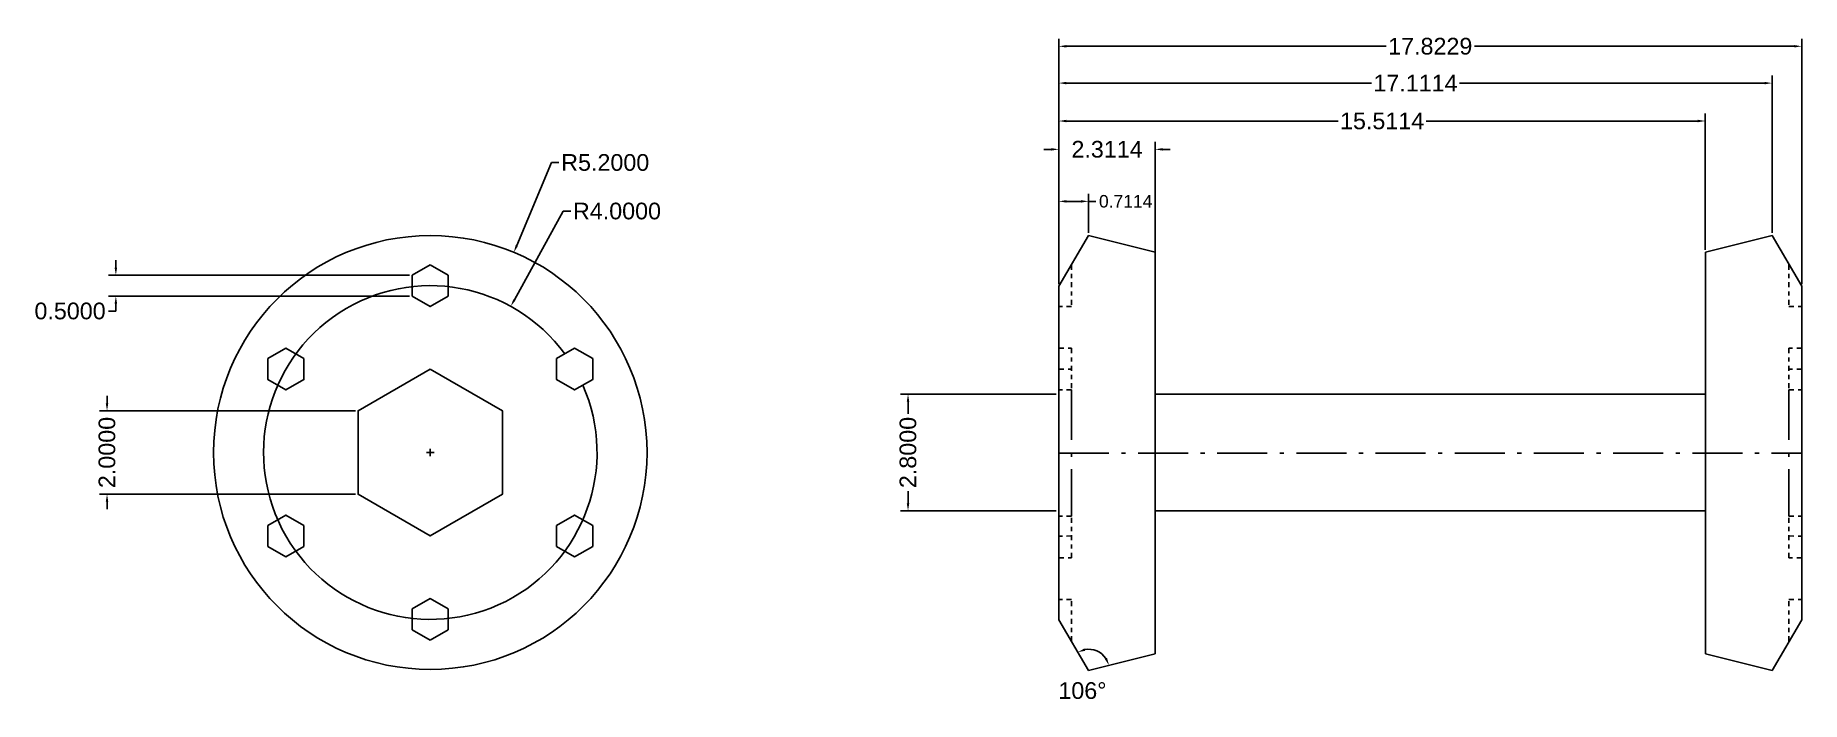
# Model space of a CAD drawing. Header units: centimetres. Extents: x 4.7 to 47.1, y 4.1 to 20.
import ezdxf

# ---------------------------------------------------------------- set-up
doc = ezdxf.new("R2010")
doc.units = ezdxf.units.CM
doc.header["$LTSCALE"] = 0.1
doc.header["$MEASUREMENT"] = 0
doc.linetypes.add('ACAD_ISO10W100', pattern=[18, 12, -3, 0, -3])
for name, color, linetype in [('Capete', 1, 'Continuous'), ('Cotare', 3, 'Continuous'), ('Denivelari', 6, 'Continuous'), ('Linie centrala', 4, 'ACAD_ISO10W100'), ('Trunchi', 2, 'Continuous')]:
    doc.layers.add(name, color=color, linetype=linetype)
doc.styles.get("Standard").update_dxf_attribs({"font": 'arial.ttf'})
doc.dimstyles.new('Proiect', dxfattribs={"dimtxt": 0.4, "dimasz": 0.18, "dimexe": 0.18, "dimexo": 0.0625, "dimgap": 0.09, "dimtad": 0, "dimtoh": 1, "dimdec": 4, "dimzin": 0, "dimdsep": 46, "dimtxsty": 'Standard', "dimcen": 0.09, "dimadec": 0, "dimazin": 0, "dimtfac": 1, "dimtdec": 4, "dimtofl": 0, "dimtmove": 0, "dimatfit": 3, "dimfxl": 1, "dimtolj": 1, "dimtzin": 0, "dimarcsym": 0})

# ---------------------------------------------------------------- blocks, each defined once
blk = doc.blocks.new('*U2')
at = {"layer": 'Denivelari'}
blk.add_lwpolyline([(0, 0.5), (-0.433, 0.25), (-0.433, -0.25), (0, -0.5), (0.433, -0.25), (0.433, 0.25)], close=True, dxfattribs=at)
blk = doc.blocks.new('*U3')
at = {"layer": 'Denivelari', "color": 0, "linetype": 'ByBlock', "lineweight": -2, "transparency": 16777216}
blk.add_blockref('*U2', (19.813, 14.789), dxfattribs=at)
for p, rotation in [((16.349, 12.789), 59.99999999999999), ((23.277, 12.789), 299.9999999999999), ((16.349, 8.789), 120), ((23.277, 8.789), 240), ((19.813, 6.789), 180)]:
    blk.add_blockref('*U2', p, dxfattribs=dict(at, rotation=rotation))
blk = doc.blocks.new('*D10')
at = {"layer": 'Cotare', "color": 0, "lineweight": -2, "transparency": 16777216}
for p, q in [((17.09, 16.99), (16.259, 15.003)), ((17.27, 16.99), (17.09, 16.99)), ((14.093, 10.04), (14.273, 10.04)), ((14.183, 9.95), (14.183, 10.13))]:
    blk.add_line(p, q, dxfattribs=at)
at = {"layer": 'Cotare', "color": 0, "transparency": 16777216}
blk.add_solid([(16.231, 15.015), (16.287, 14.992), (16.189, 14.837)], dxfattribs=at)
at = {"layer": 'Defpoints', "color": 0, "transparency": 16777216}
for p in [(16.189, 14.837), (14.183, 10.04)]:
    blk.add_point(p, dxfattribs=at)
at = {"layer": 'Cotare', "color": 0, "transparency": 16777216, "insert": (18.381, 16.99), "char_height": 0.4, "attachment_point": 5}
blk.add_mtext('\\A1;R5.2000', dxfattribs=at)
blk = doc.blocks.new('*D11')
at = {"layer": 'Cotare', "color": 0, "lineweight": -2, "transparency": 16777216}
for p, q in [((17.372, 15.826), (16.201, 13.701)), ((17.552, 15.826), (17.372, 15.826)), ((14.093, 10.04), (14.273, 10.04)), ((14.183, 9.95), (14.183, 10.13))]:
    blk.add_line(p, q, dxfattribs=at)
at = {"layer": 'Cotare', "color": 0, "transparency": 16777216}
blk.add_solid([(16.175, 13.715), (16.227, 13.686), (16.114, 13.543)], dxfattribs=at)
at = {"layer": 'Defpoints', "color": 0, "transparency": 16777216}
for p in [(16.114, 13.543), (14.183, 10.04)]:
    blk.add_point(p, dxfattribs=at)
at = {"layer": 'Cotare', "color": 0, "transparency": 16777216, "insert": (18.663, 15.826), "char_height": 0.4, "attachment_point": 5}
blk.add_mtext('\\A1;R4.0000', dxfattribs=at)
blk = doc.blocks.new('*D12')
at = {"layer": 'Cotare', "color": 0, "lineweight": -2, "transparency": 16777216}
for p, q in [((12.389, 11.04), (6.247, 11.04)), ((6.427, 11.22), (6.427, 11.4)), ((12.389, 9.04), (6.247, 9.04)), ((6.427, 8.86), (6.427, 8.68))]:
    blk.add_line(p, q, dxfattribs=at)
at = {"layer": 'Cotare', "color": 0, "transparency": 16777216}
for points in [[(6.397, 11.22), (6.457, 11.22), (6.427, 11.04)], [(6.397, 8.86), (6.457, 8.86), (6.427, 9.04)]]:
    blk.add_solid(points, dxfattribs=at)
at = {"layer": 'Defpoints', "color": 0, "transparency": 16777216}
for p in [(12.451, 11.04), (6.427, 9.04), (12.451, 9.04)]:
    blk.add_point(p, dxfattribs=at)
at = {"layer": 'Cotare', "color": 0, "transparency": 16777216, "insert": (6.427, 10.04), "char_height": 0.4, "attachment_point": 5, "rotation": 90}
blk.add_mtext('\\A1;2.0000', dxfattribs=at)
blk = doc.blocks.new('*D13')
at = {"layer": 'Cotare', "color": 0, "lineweight": -2, "transparency": 16777216}
for p, q in [((6.639, 14.47), (6.639, 14.65)), ((13.688, 14.29), (6.459, 14.29)), ((13.688, 13.79), (6.459, 13.79)), ((6.639, 13.61), (6.639, 13.43)), ((6.639, 13.43), (6.459, 13.43))]:
    blk.add_line(p, q, dxfattribs=at)
at = {"layer": 'Cotare', "color": 0, "transparency": 16777216}
for points in [[(6.609, 14.47), (6.669, 14.47), (6.639, 14.29)], [(6.609, 13.61), (6.669, 13.61), (6.639, 13.79)]]:
    blk.add_solid(points, dxfattribs=at)
at = {"layer": 'Defpoints', "color": 0, "transparency": 16777216}
for p in [(13.75, 14.29), (6.639, 13.79), (13.75, 13.79)]:
    blk.add_point(p, dxfattribs=at)
at = {"layer": 'Cotare', "color": 0, "transparency": 16777216, "insert": (5.54, 13.43), "char_height": 0.4, "attachment_point": 5}
blk.add_mtext('\\A1;0.5000', dxfattribs=at)
blk = doc.blocks.new('*D4')
at = {"layer": 'Cotare', "color": 0, "linetype": 'Continuous', "lineweight": -2, "transparency": 16777216}
for p, q in [((29.265, 14.079), (29.265, 19.957)), ((47.088, 14.079), (47.088, 19.957)), ((29.445, 19.777), (37.119, 19.777)), ((46.908, 19.777), (39.234, 19.777))]:
    blk.add_line(p, q, dxfattribs=at)
at = {"layer": 'Cotare', "color": 0, "linetype": 'Continuous', "transparency": 16777216}
for points in [[(29.445, 19.807), (29.445, 19.747), (29.265, 19.777)], [(46.908, 19.807), (46.908, 19.747), (47.088, 19.777)]]:
    blk.add_solid(points, dxfattribs=at)
at = {"layer": 'Defpoints', "color": 0, "linetype": 'Continuous', "transparency": 16777216}
for p in [(47.088, 19.777), (29.265, 14.016), (47.088, 14.016)]:
    blk.add_point(p, dxfattribs=at)
at = {"layer": 'Cotare', "color": 0, "linetype": 'Continuous', "transparency": 16777216, "insert": (38.176, 19.777), "char_height": 0.4, "attachment_point": 5}
blk.add_mtext('\\A1;17.8229', dxfattribs=at)
blk = doc.blocks.new('*D5')
at = {"layer": 'Cotare', "color": 0, "linetype": 'Continuous', "lineweight": -2, "transparency": 16777216}
for p, q in [((29.265, 15.302), (29.265, 19.075)), ((46.376, 15.302), (46.376, 19.075)), ((29.445, 18.895), (36.765, 18.895)), ((46.196, 18.895), (38.877, 18.895))]:
    blk.add_line(p, q, dxfattribs=at)
at = {"layer": 'Cotare', "color": 0, "linetype": 'Continuous', "transparency": 16777216}
for points in [[(29.445, 18.925), (29.445, 18.865), (29.265, 18.895)], [(46.196, 18.925), (46.196, 18.865), (46.376, 18.895)]]:
    blk.add_solid(points, dxfattribs=at)
at = {"layer": 'Defpoints', "color": 0, "linetype": 'Continuous', "transparency": 16777216}
for p in [(29.265, 18.895), (29.265, 15.24), (46.376, 15.24)]:
    blk.add_point(p, dxfattribs=at)
at = {"layer": 'Cotare', "color": 0, "linetype": 'Continuous', "transparency": 16777216, "insert": (37.821, 18.895), "char_height": 0.4, "attachment_point": 5}
blk.add_mtext('\\A1;17.1114', dxfattribs=at)
blk = doc.blocks.new('*D6')
at = {"layer": 'Cotare', "color": 0, "linetype": 'Continuous', "lineweight": -2, "transparency": 16777216}
for p, q in [((29.265, 14.079), (29.265, 18.166)), ((29.445, 17.986), (35.965, 17.986)), ((44.596, 17.986), (38.077, 17.986)), ((44.776, 14.902), (44.776, 18.166))]:
    blk.add_line(p, q, dxfattribs=at)
at = {"layer": 'Cotare', "color": 0, "linetype": 'Continuous', "transparency": 16777216}
for points in [[(29.445, 18.016), (29.445, 17.956), (29.265, 17.986)], [(44.596, 18.016), (44.596, 17.956), (44.776, 17.986)]]:
    blk.add_solid(points, dxfattribs=at)
at = {"layer": 'Defpoints', "color": 0, "linetype": 'Continuous', "transparency": 16777216}
for p in [(44.776, 17.986), (44.776, 14.84), (29.265, 14.016)]:
    blk.add_point(p, dxfattribs=at)
at = {"layer": 'Cotare', "color": 0, "linetype": 'Continuous', "transparency": 16777216, "insert": (37.021, 17.986), "char_height": 0.4, "attachment_point": 5}
blk.add_mtext('\\A1;15.5114', dxfattribs=at)
blk = doc.blocks.new('*D7')
at = {"layer": 'Cotare', "color": 0, "linetype": 'Continuous', "lineweight": -2, "transparency": 16777216}
for p, q in [((29.265, 14.079), (29.265, 17.487)), ((31.576, 14.079), (31.576, 17.487)), ((29.085, 17.307), (28.905, 17.307)), ((31.756, 17.307), (31.936, 17.307))]:
    blk.add_line(p, q, dxfattribs=at)
at = {"layer": 'Cotare', "color": 0, "linetype": 'Continuous', "transparency": 16777216}
for points in [[(29.085, 17.337), (29.085, 17.277), (29.265, 17.307)], [(31.756, 17.337), (31.756, 17.277), (31.576, 17.307)]]:
    blk.add_solid(points, dxfattribs=at)
at = {"layer": 'Defpoints', "color": 0, "linetype": 'Continuous', "transparency": 16777216}
for p in [(31.576, 17.307), (29.265, 14.016), (31.576, 14.016)]:
    blk.add_point(p, dxfattribs=at)
at = {"layer": 'Cotare', "color": 0, "linetype": 'Continuous', "transparency": 16777216, "insert": (30.421, 17.307), "char_height": 0.4, "attachment_point": 5}
blk.add_mtext('\\A1;2.3114', dxfattribs=at)
blk = doc.blocks.new('*D8')
at = {"layer": 'Cotare', "color": 0, "linetype": 'Continuous', "lineweight": -2, "transparency": 16777216}
for p, q in [((29.265, 14.079), (29.265, 16.24)), ((29.976, 15.302), (29.976, 16.24)), ((29.445, 16.06), (29.796, 16.06)), ((29.976, 16.06), (30.156, 16.06))]:
    blk.add_line(p, q, dxfattribs=at)
at = {"layer": 'Cotare', "color": 0, "linetype": 'Continuous', "transparency": 16777216}
for points in [[(29.445, 16.09), (29.445, 16.03), (29.265, 16.06)], [(29.796, 16.09), (29.796, 16.03), (29.976, 16.06)]]:
    blk.add_solid(points, dxfattribs=at)
at = {"layer": 'Defpoints', "color": 0, "linetype": 'Continuous', "transparency": 16777216}
for p in [(29.976, 16.06), (29.976, 15.24), (29.265, 14.016)]:
    blk.add_point(p, dxfattribs=at)
at = {"layer": 'Cotare', "color": 0, "linetype": 'Continuous', "transparency": 16777216, "insert": (30.868, 16.06), "char_height": 0.3, "attachment_point": 5}
blk.add_mtext('\\A1;0.7114', dxfattribs=at)
blk = doc.blocks.new('*D14')
at = {"layer": 'Cotare', "color": 0, "linetype": 'Continuous', "lineweight": -2, "transparency": 16777216}
blk.add_arc((29.976, 4.816), 0.507, 34.4815, 99.9721, dxfattribs=at)
at = {"layer": 'Cotare', "color": 0, "linetype": 'Continuous', "transparency": 16777216}
for points in [[(29.899, 5.287), (29.878, 5.344), (29.719, 5.253)], [(30.422, 5.116), (30.367, 5.091), (30.468, 4.939)]]:
    blk.add_solid(points, dxfattribs=at)
at = {"layer": 'Defpoints', "color": 0, "linetype": 'Continuous', "transparency": 16777216}
for p in [(29.265, 6.028), (30.021, 5.321), (31.576, 5.216), (29.976, 4.816), (29.976, 4.816)]:
    blk.add_point(p, dxfattribs=at)
at = {"layer": 'Cotare', "color": 0, "linetype": 'Continuous', "transparency": 16777216, "insert": (29.831, 4.33), "char_height": 0.4, "attachment_point": 5}
blk.add_mtext('\\A1;106°', dxfattribs=at)
blk = doc.blocks.new('*D9')
at = {"layer": 'Cotare', "color": 0, "linetype": 'Continuous', "lineweight": -2, "transparency": 16777216}
for p, q in [((29.202, 11.44), (25.466, 11.44)), ((25.646, 11.26), (25.646, 10.963)), ((25.646, 8.82), (25.646, 9.117)), ((29.202, 8.64), (25.466, 8.64))]:
    blk.add_line(p, q, dxfattribs=at)
at = {"layer": 'Cotare', "color": 0, "linetype": 'Continuous', "transparency": 16777216}
for points in [[(25.616, 11.26), (25.676, 11.26), (25.646, 11.44)], [(25.616, 8.82), (25.676, 8.82), (25.646, 8.64)]]:
    blk.add_solid(points, dxfattribs=at)
at = {"layer": 'Defpoints', "color": 0, "linetype": 'Continuous', "transparency": 16777216}
for p in [(29.265, 11.44), (25.646, 8.64), (29.265, 8.64)]:
    blk.add_point(p, dxfattribs=at)
at = {"layer": 'Cotare', "color": 0, "linetype": 'Continuous', "transparency": 16777216, "insert": (25.646, 10.04), "char_height": 0.4, "attachment_point": 5, "rotation": 90}
blk.add_mtext('\\A1;2.8000', dxfattribs=at)

msp = doc.modelspace()

# ---------------------------------------------------------------- linework, layer by layer
at = {"layer": 'Capete'}
for p, q in [((29.97625, 15.23968), (29.26483, 14.02793)), ((31.57625, 14.83968), (29.97625, 15.23968)), ((31.57625, 5.21618), (31.57625, 14.83968)), ((44.77625, 14.83968), (46.37625, 15.23968)), ((44.77625, 5.21618), (44.77625, 14.83968)), ((46.37625, 15.23968), (47.08768, 14.02793)), ((29.26483, 6.02793), (29.97625, 4.81618)), ((47.08768, 6.02793), (46.37625, 4.81618)), ((29.97625, 4.81618), (31.57625, 5.21618)), ((46.37625, 4.81618), (44.77625, 5.21618))]:
    msp.add_line(p, q, dxfattribs=at)
at = {"layer": 'Capete', "linetype": 'Continuous'}
for p, q in [((29.26483, 14.02793), (29.26483, 6.02793)), ((47.08768, 14.02793), (47.08768, 6.02793))]:
    msp.add_line(p, q, dxfattribs=at)
at = {"layer": 'Capete'}
msp.add_circle((14.18332, 10.03968), 5.2, dxfattribs=at)
msp.add_arc((14.18332, 10.03968), 4, 36.214629, 23.785371, dxfattribs=at)
at = {"layer": 'Denivelari', "linetype": 'ACAD_ISO10W100', "ltscale": 0.1}
for p, q in [((29.26483, 12.03968), (29.56923, 12.03968)), ((47.08768, 12.03968), (46.78328, 12.03968)), ((29.56923, 8.03968), (29.26483, 8.03381)), ((46.78328, 8.03968), (47.08768, 8.03381))]:
    msp.add_line(p, q, dxfattribs=at)
at = {"layer": 'Denivelari', "linetype": 'ACAD_ISO10W100'}
for p, q in [((29.56923, 11.53968), (29.56923, 8.51618)), ((46.78328, 11.53968), (46.78328, 8.51618))]:
    msp.add_line(p, q, dxfattribs=at)
at = {"layer": 'Denivelari', "linetype": 'ACAD_ISO10W100', "ltscale": 0.1}
for points in [[(29.56923, 14.53968), (29.56923, 13.53968), (29.26483, 13.53968)], [(46.78328, 14.53968), (46.78328, 13.53968), (47.08768, 13.53968)], [(29.26483, 12.53968), (29.56923, 12.53968), (29.56923, 11.53968), (29.26483, 11.53968)], [(47.08768, 12.53968), (46.78328, 12.53968), (46.78328, 11.53968), (47.08768, 11.53968)], [(29.26483, 7.51618), (29.56923, 7.51618), (29.56923, 8.51618), (29.26483, 8.51618)], [(47.08768, 7.51618), (46.78328, 7.51618), (46.78328, 8.51618), (47.08768, 8.51618)], [(29.56923, 5.51618), (29.56923, 6.51618), (29.26483, 6.51618)], [(46.78328, 5.51618), (46.78328, 6.51618), (47.08768, 6.51618)]]:
    msp.add_lwpolyline(points, dxfattribs=at)
at = {"layer": 'Denivelari'}
msp.add_lwpolyline([(14.18332, 12.03968), (12.45127, 11.03968), (12.45127, 9.03968), (14.18332, 8.03968), (15.91537, 9.03968), (15.91537, 11.03968)], close=True, dxfattribs=at)
at = {"layer": 'Linie centrala', "linetype": 'ACAD_ISO10W100'}
msp.add_line((29.26483, 10.02793), (47.08768, 10.02793), dxfattribs=at)
at = {"layer": 'Trunchi'}
for p, q in [((31.57625, 11.43968), (44.77625, 11.43968)), ((31.57625, 8.63968), (44.77625, 8.63968))]:
    msp.add_line(p, q, dxfattribs=at)

# ---------------------------------------------------------------- block references
at = {"layer": 'Denivelari'}
msp.add_blockref('*U3', (-5.62985, -0.74967), dxfattribs=at)

# ---------------------------------------------------------------- dimensions: what is measured, and where the dimension line sits
at = {"layer": 'Cotare', "linetype": 'Continuous'}
for base, p1, p2, picture, middle in [((47.087677, 19.776678), (29.264825, 14.016175), (47.087677, 14.016175), '*D4', (38.176251, 19.776678)), ((29.26483, 18.89477), (46.37625, 15.23968), (29.26483, 15.23968), '*D5', (37.82054, 18.89477)), ((31.57625, 17.30733), (29.26483, 14.01618), (31.57625, 14.01618), '*D7', (30.42054, 17.30733))]:
    dim = msp.add_linear_dim(base=base, p1=p1, p2=p2, dimstyle='Proiect', dxfattribs=at)
    dim.commit()
    dim.dimension.update_dxf_attribs({"geometry": picture, "text_midpoint": middle})
dim = msp.add_linear_dim(base=(44.77625, 17.98585), p1=(29.26483, 14.01618), p2=(44.77625, 14.83968), dimstyle='Proiect', dxfattribs=at)
dim.commit()
dim.dimension.update_dxf_attribs({"geometry": '*D6', "text_midpoint": (37.02054, 17.98585), "dimtype": 160})
at = {"layer": 'Cotare'}
for mpoint, picture, middle in [((16.18942, 14.83714), '*D10', (18.38061, 16.98984)), ((16.11397, 13.54291), '*D11', (18.66305, 15.82572))]:
    dim = msp.add_radius_dim(center=(14.18332, 10.03968), mpoint=mpoint, dimstyle='Proiect', dxfattribs=at)
    dim.commit()
    dim.dimension.update_dxf_attribs({"geometry": picture, "text_midpoint": middle, "dimtype": 164})
at = {"layer": 'Cotare', "linetype": 'Continuous'}
dim = msp.add_linear_dim(base=(29.97625, 16.06009), p1=(29.26483, 14.01618), p2=(29.97625, 15.23968), dimstyle='Proiect', override={"dimtxt": 0.3}, dxfattribs=at)
dim.commit()
dim.dimension.update_dxf_attribs({"geometry": '*D8', "text_midpoint": (30.86835, 16.06009), "dimtype": 160})
at = {"layer": 'Cotare'}
for base, p1, p2, picture, middle in [((6.63931, 13.78968), (13.75031, 14.28968), (13.75031, 13.78968), '*D13', (5.53971, 13.42968)), ((6.42748, 9.03968), (12.45127, 11.03968), (12.45127, 9.03968), '*D12', (6.42748, 10.03968))]:
    dim = msp.add_linear_dim(base=base, p1=p1, p2=p2, angle=90, dimstyle='Proiect', dxfattribs=at)
    dim.commit()
    dim.dimension.update_dxf_attribs({"geometry": picture, "text_midpoint": middle})
at = {"layer": 'Cotare', "linetype": 'Continuous'}
dim = msp.add_linear_dim(base=(25.64569, 8.63968), p1=(29.26483, 11.43968), p2=(29.26483, 8.63968), angle=90, dimstyle='Proiect', dxfattribs=at)
dim.commit()
dim.dimension.update_dxf_attribs({"geometry": '*D9', "text_midpoint": (25.64569, 10.03968)})
dim = msp.add_angular_dim_2l(base=(30.02083, 5.32133), line1=((29.97625, 4.81618), (31.57625, 5.21618)), line2=((29.26483, 6.02793), (29.97625, 4.81618)), dimstyle='Proiect', dxfattribs=at)
dim.commit()
dim.dimension.update_dxf_attribs({"geometry": '*D14', "text_midpoint": (29.83056, 4.33043), "dimtype": 162})

doc.saveas('drawing.dxf')
